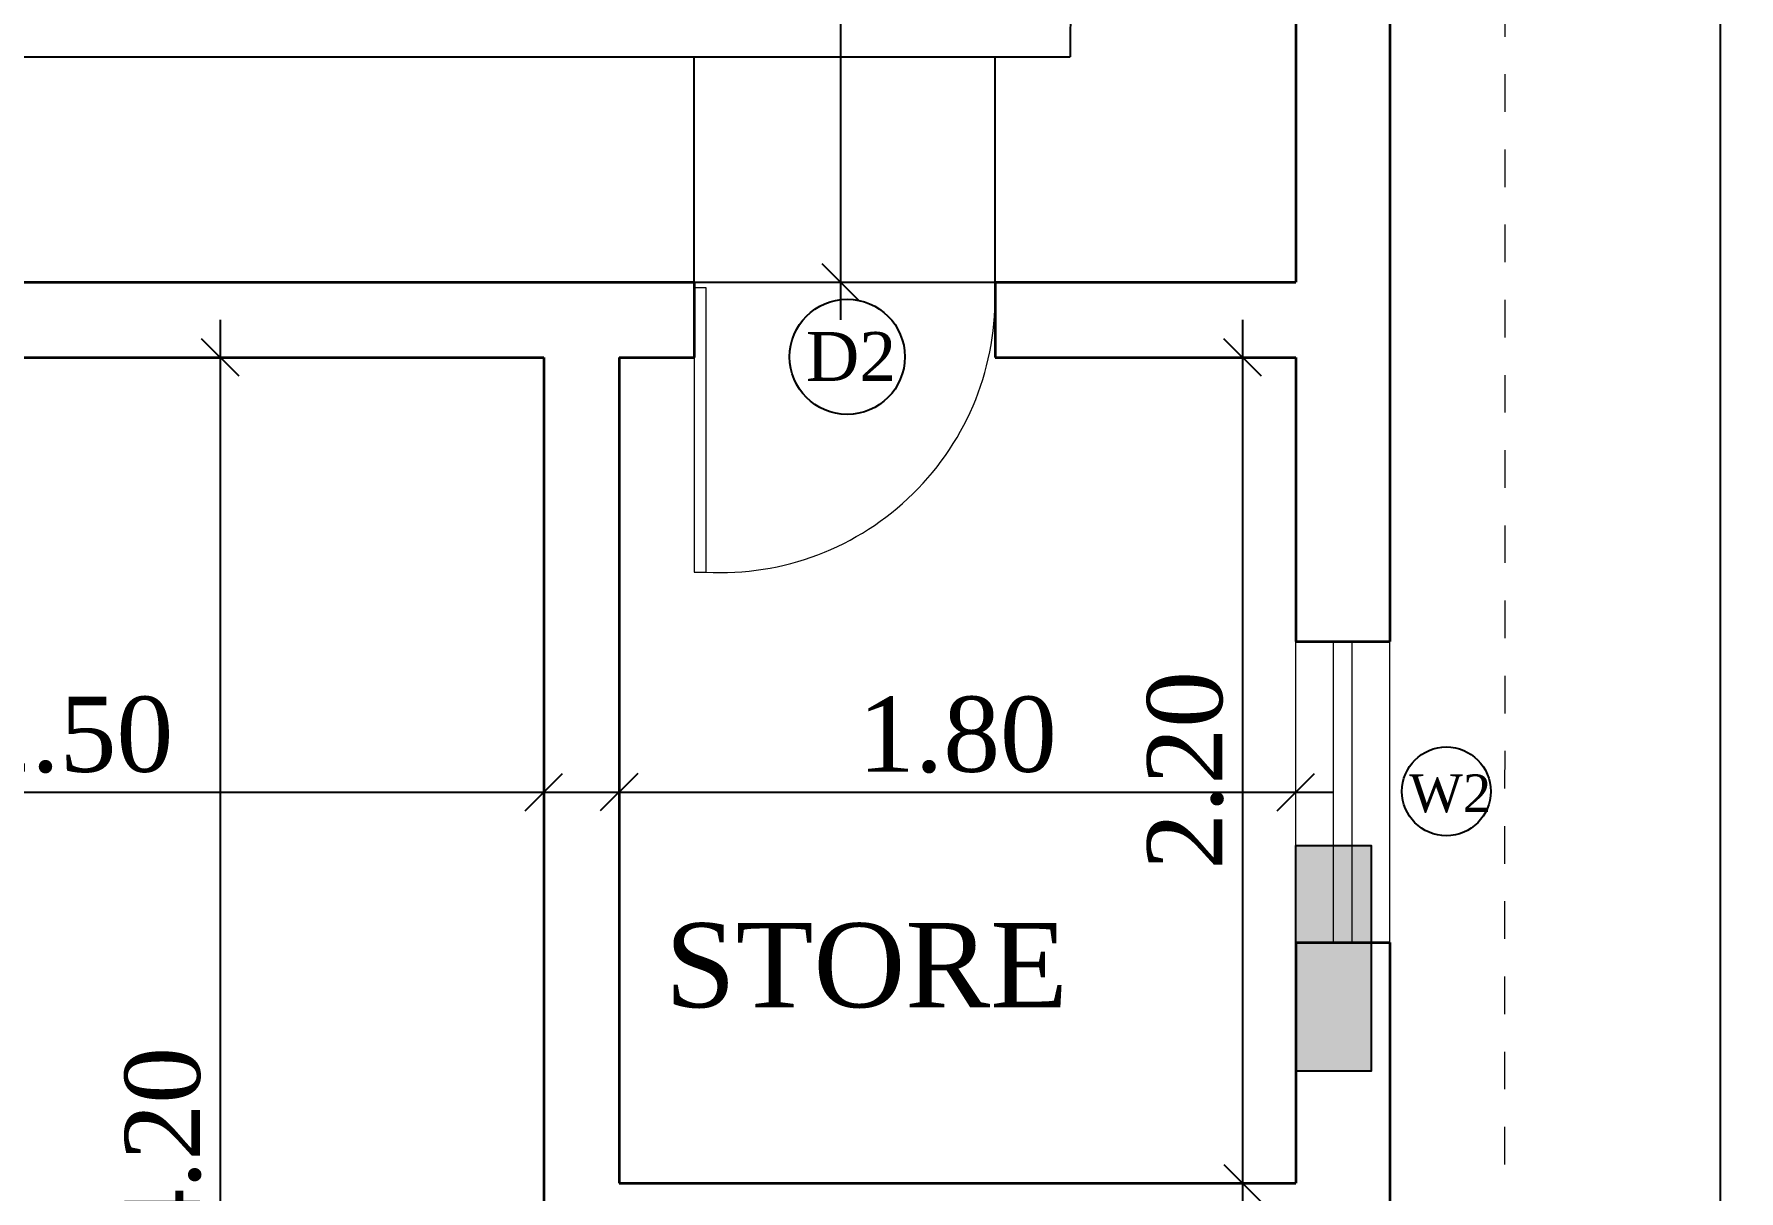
# Model space of a CAD drawing. Header units: metres. Extents: x 503482 to 1007323, y 2781056 to 5562345.
# Drawn here: x 503517.355 to 503521.89, y 2781139.756 to 2781142.833 of the extents above; entities that cross this region are included whole.
import ezdxf

# ---------------------------------------------------------------- set-up
doc = ezdxf.new("R2010")
doc.units = ezdxf.units.M
doc.header["$LTSCALE"] = 10
doc.header["$MEASUREMENT"] = 0
doc.header["$PDMODE"] = 3
doc.linetypes.add('HIDDEN', pattern=[0.375, 0.25, -0.125])
doc.layers.get('0').update_dxf_attribs({"linetype": 'CONTINUOUS'})
doc.layers.get('DEFPOINTS').update_dxf_attribs({"linetype": 'CONTINUOUS'})
for name, color, linetype, lineweight in [('01 wall', 4, 'CONTINUOUS', 35), ('01_WALLS', 7, 'CONTINUOUS', 25), ('S-TIE BEAM', 3, 'CONTINUOUS', 25), ('TEXT', 254, 'CONTINUOUS', 13), ('WALL', 7, 'CONTINUOUS', 30), ('WINDOW', 5, 'CONTINUOUS', 9)]:
    doc.layers.add(name, color=color, linetype=linetype, lineweight=lineweight)
for name, color, linetype in [('FUR', 31, 'CONTINUOUS'), ('S-COL', 6, 'CONTINUOUS'), ('S-COL HATCH', 161, 'CONTINUOUS')]:
    doc.layers.add(name, color=color, linetype=linetype)
doc.styles.add('AREAL', font='times.ttf')
doc.dimstyles.new('bdc-1-100-A', dxfattribs={"dimtxt": 0.2, "dimasz": 0.1, "dimexe": 0, "dimexo": 0, "dimgap": 0.05, "dimtad": 1, "dimzin": 7, "dimdsep": 46, "dimtxsty": 'AREAL', "dimblk": 'OBLIQUE', "dimcen": 0.001, "dimdle": 0.1, "dimse1": 1, "dimse2": 1, "dimclrd": 15, "dimclre": 8, "dimclrt": 3, "dimadec": 0, "dimazin": 0, "dimtfac": 1, "dimtix": 1, "dimtmove": 2, "dimatfit": 3, "dimldrblk": 'OBLIQUE', "dimfxl": 0.1, "dimtolj": 1, "dimtzin": 0, "dimlwe": 5, "dimarcsym": 0})

# ---------------------------------------------------------------- blocks, each defined once
blk = doc.blocks.new('A$Ca7303c29')
at = {"layer": 'S-COL HATCH', "ltscale": 0.04}
h = blk.add_hatch(color=161, dxfattribs=at)
h.dxf.hatch_style = 1
h.paths.add_polyline_path([(13.9, -5.6018), (14.1, -5.6018), (14.1, -6.2018), (13.9, -6.2018)])
at = {"layer": 'S-COL', "color": 6, "ltscale": 0.04}
blk.add_lwpolyline([(13.9, -5.6018), (14.1, -5.6018), (14.1, -6.2018), (13.9, -6.2018)], close=True, dxfattribs=at)
blk = doc.blocks.new('_Oblique')
at = {"color": 0, "linetype": 'ByBlock', "lineweight": -2}
blk.add_line((-0.5, -0.5), (0.5, 0.5), dxfattribs=at)
blk = doc.blocks.new('*D699')
at = {"layer": '01_WALLS', "color": 15, "linetype": 'Continuous', "lineweight": -2, "ltscale": 0.04, "transparency": 16777216}
blk.add_line((503516.1112, 2781143.9538), (503520.8112, 2781143.9538), dxfattribs=at)
at = {"layer": 'DEFPOINTS', "color": 0, "ltscale": 0.04, "transparency": 16777216}
for p in [(503520.7112, 2781143.9538), (503516.2112, 2781141.9296), (503520.7112, 2781141.8146)]:
    blk.add_point(p, dxfattribs=at)
at = {"layer": '01_WALLS', "color": 15, "lineweight": -2, "ltscale": 0.04, "transparency": 16777216, "xscale": 0.1, "yscale": 0.1, "zscale": 0.1, "rotation": 180}
blk.add_blockref('_Oblique', (503516.2112, 2781143.9538), dxfattribs=at)
at = {"layer": '01_WALLS', "color": 15, "lineweight": -2, "ltscale": 0.04, "transparency": 16777216, "xscale": 0.1, "yscale": 0.1, "zscale": 0.1}
blk.add_blockref('_Oblique', (503520.7112, 2781143.9538), dxfattribs=at)
at = {"layer": '01_WALLS', "color": 3, "lineweight": 5, "ltscale": 0.04, "transparency": 16777216, "insert": (503518.4097, 2781144.1622), "char_height": 0.2, "attachment_point": 5, "style": 'AREAL'}
blk.add_mtext('\\A1;4.50', dxfattribs=at)
blk = doc.blocks.new('*D707')
at = {"layer": '01_WALLS', "color": 15, "linetype": 'Continuous', "lineweight": -2, "ltscale": 0.04, "transparency": 16777216}
blk.add_line((503521.8396, 2781146.7265), (503521.8396, 2781126.1265), dxfattribs=at)
at = {"layer": 'DEFPOINTS', "color": 0, "ltscale": 0.04, "transparency": 16777216}
for p in [(503520.9612, 2781146.6265), (503520.9612, 2781126.2265), (503521.8396, 2781126.2265)]:
    blk.add_point(p, dxfattribs=at)
at = {"layer": '01_WALLS', "color": 15, "lineweight": -2, "ltscale": 0.04, "transparency": 16777216, "xscale": 0.1, "yscale": 0.1, "zscale": 0.1}
for p, rotation in [((503521.8396, 2781146.6265), 90), ((503521.8396, 2781126.2265), 270)]:
    blk.add_blockref('_Oblique', p, dxfattribs=dict(at, rotation=rotation))
at = {"layer": '01_WALLS', "color": 3, "lineweight": 5, "ltscale": 0.04, "transparency": 16777216, "insert": (503521.6876, 2781136.4265), "char_height": 0.2, "attachment_point": 5, "rotation": 90, "style": 'AREAL'}
blk.add_mtext('\\A1;20.40', dxfattribs=at)
blk = doc.blocks.new('*D712')
at = {"layer": '01_WALLS', "color": 15, "linetype": 'Continuous', "lineweight": -2, "ltscale": 0.04, "transparency": 16777216}
blk.add_line((503517.8506, 2781142.0731), (503517.8506, 2781137.6765), dxfattribs=at)
at = {"layer": 'DEFPOINTS', "color": 0, "ltscale": 0.04, "transparency": 16777216}
for p in [(503518.7112, 2781141.9731), (503517.8506, 2781137.7765), (503520.0452, 2781137.7765)]:
    blk.add_point(p, dxfattribs=at)
at = {"layer": '01_WALLS', "color": 15, "lineweight": -2, "ltscale": 0.04, "transparency": 16777216, "xscale": 0.1, "yscale": 0.1, "zscale": 0.1}
for p, rotation in [((503517.8506, 2781141.9731), 90), ((503517.8506, 2781137.7765), 270)]:
    blk.add_blockref('_Oblique', p, dxfattribs=dict(at, rotation=rotation))
at = {"layer": '01_WALLS', "color": 3, "lineweight": 5, "ltscale": 0.04, "transparency": 16777216, "insert": (503517.6985, 2781139.8748), "char_height": 0.2, "attachment_point": 5, "rotation": 90, "style": 'AREAL'}
blk.add_mtext('\\A1;4.20', dxfattribs=at)
blk = doc.blocks.new('*D718')
at = {"layer": '01_WALLS', "color": 15, "linetype": 'Continuous', "lineweight": -2, "ltscale": 0.04, "transparency": 16777216}
blk.add_line((503516.1112, 2781140.8168), (503518.8112, 2781140.8168), dxfattribs=at)
at = {"layer": 'DEFPOINTS', "color": 0, "ltscale": 0.04, "transparency": 16777216}
for p in [(503516.2112, 2781142.2731), (503518.7112, 2781142.2731), (503518.7112, 2781140.8168)]:
    blk.add_point(p, dxfattribs=at)
at = {"layer": '01_WALLS', "color": 15, "lineweight": -2, "ltscale": 0.04, "transparency": 16777216, "xscale": 0.1, "yscale": 0.1, "zscale": 0.1, "rotation": 180}
blk.add_blockref('_Oblique', (503516.2112, 2781140.8168), dxfattribs=at)
at = {"layer": '01_WALLS', "color": 15, "lineweight": -2, "ltscale": 0.04, "transparency": 16777216, "xscale": 0.1, "yscale": 0.1, "zscale": 0.1}
blk.add_blockref('_Oblique', (503518.7112, 2781140.8168), dxfattribs=at)
at = {"layer": '01_WALLS', "color": 3, "lineweight": 5, "ltscale": 0.04, "transparency": 16777216, "insert": (503517.4612, 2781140.9688), "char_height": 0.2, "attachment_point": 5, "style": 'AREAL'}
blk.add_mtext('\\A1;2.50', dxfattribs=at)
blk = doc.blocks.new('*D719')
at = {"layer": '01_WALLS', "color": 15, "linetype": 'Continuous', "lineweight": -2, "ltscale": 0.04, "transparency": 16777216}
blk.add_line((503520.5696, 2781142.0731), (503520.5696, 2781139.6765), dxfattribs=at)
at = {"layer": 'DEFPOINTS', "color": 0, "ltscale": 0.04, "transparency": 16777216}
for p in [(503519.8112, 2781141.9731), (503519.8112, 2781139.7765), (503520.5696, 2781139.7765)]:
    blk.add_point(p, dxfattribs=at)
at = {"layer": '01_WALLS', "color": 15, "lineweight": -2, "ltscale": 0.04, "transparency": 16777216, "xscale": 0.1, "yscale": 0.1, "zscale": 0.1}
for p, rotation in [((503520.5696, 2781141.9731), 90), ((503520.5696, 2781139.7765), 270)]:
    blk.add_blockref('_Oblique', p, dxfattribs=dict(at, rotation=rotation))
at = {"layer": '01_WALLS', "color": 3, "lineweight": 5, "ltscale": 0.04, "transparency": 16777216, "insert": (503520.4176, 2781140.8748), "char_height": 0.2, "attachment_point": 5, "rotation": 90, "style": 'AREAL'}
blk.add_mtext('\\A1;2.20', dxfattribs=at)
blk = doc.blocks.new('*D723')
at = {"layer": '01_WALLS', "color": 15, "linetype": 'Continuous', "lineweight": -2, "ltscale": 0.04, "transparency": 16777216}
blk.add_line((503519.5006, 2781142.0731), (503519.5006, 2781146.4765), dxfattribs=at)
at = {"layer": 'DEFPOINTS', "color": 0, "ltscale": 0.04, "transparency": 16777216}
for p in [(503518.7686, 2781146.3765), (503519.5006, 2781146.3765), (503519.1112, 2781142.1731)]:
    blk.add_point(p, dxfattribs=at)
at = {"layer": '01_WALLS', "color": 15, "lineweight": -2, "ltscale": 0.04, "transparency": 16777216, "xscale": 0.1, "yscale": 0.1, "zscale": 0.1}
for p, rotation in [((503519.5006, 2781146.3765), 90), ((503519.5006, 2781142.1731), 270)]:
    blk.add_blockref('_Oblique', p, dxfattribs=dict(at, rotation=rotation))
at = {"layer": '01_WALLS', "color": 3, "lineweight": 5, "ltscale": 0.04, "transparency": 16777216, "insert": (503519.3486, 2781144.2748), "char_height": 0.2, "attachment_point": 5, "rotation": 90, "style": 'AREAL'}
blk.add_mtext('\\A1;4.20', dxfattribs=at)
blk = doc.blocks.new('A$C155168EF')
at = {"layer": '01_WALLS', "color": 1, "linetype": 'Continuous', "lineweight": 0, "ltscale": 24}
blk.add_lwpolyline([(1.42, 34.08), (0, 34.08), (0, 0.04), (1.42, 0.04)], close=True, dxfattribs=at)
blk.add_arc((3.11, 32.91), 32.91, 267.0463, 2.0429, dxfattribs=at)
blk = doc.blocks.new('*D727')
at = {"layer": '01_WALLS', "color": 15, "linetype": 'Continuous', "lineweight": -2, "ltscale": 0.04, "transparency": 16777216}
blk.add_line((503518.8112, 2781140.8168), (503520.8112, 2781140.8168), dxfattribs=at)
at = {"layer": 'DEFPOINTS', "color": 0, "ltscale": 0.04, "transparency": 16777216}
for p in [(503520.7112, 2781140.8168), (503518.9112, 2781139.7765), (503520.7112, 2781139.7765)]:
    blk.add_point(p, dxfattribs=at)
at = {"layer": '01_WALLS', "color": 15, "lineweight": -2, "ltscale": 0.04, "transparency": 16777216, "xscale": 0.1, "yscale": 0.1, "zscale": 0.1, "rotation": 180}
blk.add_blockref('_Oblique', (503518.9112, 2781140.8168), dxfattribs=at)
at = {"layer": '01_WALLS', "color": 15, "lineweight": -2, "ltscale": 0.04, "transparency": 16777216, "xscale": 0.1, "yscale": 0.1, "zscale": 0.1}
blk.add_blockref('_Oblique', (503520.7112, 2781140.8168), dxfattribs=at)
at = {"layer": '01_WALLS', "color": 3, "lineweight": 5, "ltscale": 0.04, "transparency": 16777216, "insert": (503519.8112, 2781140.9688), "char_height": 0.2, "attachment_point": 5, "style": 'AREAL'}
blk.add_mtext('\\A1;1.80', dxfattribs=at)
blk = doc.blocks.new('UTUTYUT')
at = {"layer": '01_WALLS', "color": 3, "ltscale": 0.04}
blk.add_circle((503306.7034, 2781002.2285), 0.1181, dxfattribs=at)
at = {"layer": 'TEXT', "color": 6, "lineweight": 25, "style": 'AREAL'}
blk.add_text('W2', height=0.10007, dxfattribs=at).set_placement((503306.6043, 2781002.1736))
blk = doc.blocks.new('IUYIYUIY')
at = {"layer": '01_WALLS', "color": 241, "ltscale": 0.04}
blk.add_circle((503305.1098, 2781003.3844), 0.1533, dxfattribs=at)
at = {"layer": 'TEXT', "color": 63, "lineweight": 25, "style": 'AREAL'}
blk.add_text('D2', height=0.12991, dxfattribs=at).set_placement((503305.0002, 2781003.3206))

msp = doc.modelspace()

# ---------------------------------------------------------------- linework, layer by layer
at = {"layer": '01 wall'}
for p, q in [((503520.9612, 2781146.6265), (503520.9612, 2781141.2173)), ((503520.7112, 2781146.3765), (503520.7112, 2781142.1731)), ((503516.2112, 2781142.1731), (503519.1112, 2781142.1731)), ((503519.1112, 2781142.1731), (503519.1112, 2781141.9731)), ((503519.9112, 2781142.1731), (503520.7112, 2781142.1731)), ((503519.9112, 2781142.1731), (503519.9112, 2781141.9731)), ((503516.2112, 2781141.9731), (503518.7112, 2781141.9731)), ((503518.7112, 2781141.9731), (503518.7112, 2781138.9765)), ((503518.9112, 2781141.9731), (503519.1112, 2781141.9731)), ((503518.9112, 2781141.9731), (503518.9112, 2781139.7765)), ((503519.9112, 2781141.9731), (503520.7112, 2781141.9731)), ((503520.7112, 2781141.9731), (503520.7112, 2781141.2173)), ((503520.7112, 2781141.2173), (503520.9612, 2781141.2173)), ((503520.7112, 2781140.4173), (503520.7112, 2781139.7765)), ((503520.7112, 2781140.4173), (503520.9612, 2781140.4173)), ((503520.9612, 2781140.4173), (503520.9612, 2781139.0765)), ((503518.9112, 2781139.7765), (503520.7112, 2781139.7765))]:
    msp.add_line(p, q, dxfattribs=at)
at = {"layer": '01_WALLS', "color": 2, "linetype": 'HIDDEN', "lineweight": 0, "ltscale": 0.04}
msp.add_lwpolyline([(503506.36, 2781128.8265), (503506.36, 2781143.7265), (503512.76, 2781143.7265), (503512.76, 2781141.2081), (503515.6587, 2781141.2081), (503515.6661, 2781146.9265), (503521.2686, 2781146.9265), (503521.2612, 2781124.5265), (503514.26, 2781124.5265), (503514.26, 2781126.9264), (503506.36, 2781126.9264)], close=True, dxfattribs=at)
at = {"layer": 'FUR'}
for p, q in [((503520.1186, 2781145.7765), (503520.1112, 2781142.7731)), ((503516.2112, 2781142.7731), (503520.1112, 2781142.7731)), ((503519.1112, 2781142.1731), (503519.1112, 2781142.7731)), ((503519.9112, 2781142.1731), (503519.9112, 2781142.7731)), ((503519.1112, 2781142.1731), (503519.9112, 2781142.1731))]:
    msp.add_line(p, q, dxfattribs=at)
at = {"layer": 'WINDOW'}
for p, q in [((503520.7112, 2781140.4173), (503520.7112, 2781141.2173)), ((503520.8112, 2781140.4173), (503520.8112, 2781141.2173)), ((503520.8612, 2781140.4173), (503520.8612, 2781141.2173)), ((503520.9612, 2781140.4173), (503520.9612, 2781141.2173))]:
    msp.add_line(p, q, dxfattribs=at)

# ---------------------------------------------------------------- block references
at = {"layer": '01_WALLS', "color": 3}
for name in ['UTUTYUT', 'IUYIYUIY']:
    msp.add_blockref(name, (214.4082, 138.5904), dxfattribs=at)
at = {"layer": 'S-TIE BEAM', "ltscale": 0.04}
msp.add_blockref('A$Ca7303c29', (503506.8112, 2781146.2765), dxfattribs=at)
at = {"layer": 'WALL', "color": 4, "ltscale": 20, "xscale": 0.02222218792340378, "yscale": 0.02222218792340378, "zscale": 0.02222218792340378, "rotation": 0.002479375553250244}
msp.add_blockref('A$C155168EF', (503519.1112, 2781141.4008), dxfattribs=at)

# ---------------------------------------------------------------- texts
at = {"layer": 'TEXT', "color": 1, "lineweight": 25, "style": 'AREAL'}
msp.add_text('STORE', height=0.224, dxfattribs=at).set_placement((503519.0334, 2781140.2447))

# ---------------------------------------------------------------- dimensions: what is measured, and where the dimension line sits
at = {"layer": '01_WALLS', "lineweight": 5, "ltscale": 0.04}
for base, p1, p2, picture, middle in [((503521.8396, 2781126.2265), (503520.9612, 2781146.6265), (503520.9612, 2781126.2265), '*D707', (503521.6876, 2781136.4265)), ((503519.5006, 2781146.3765), (503519.1112, 2781142.1731), (503518.7686, 2781146.3765), '*D723', (503519.3486, 2781144.2748)), ((503517.8506, 2781137.7765), (503518.7112, 2781141.9731), (503520.0452, 2781137.7765), '*D712', (503517.6985, 2781139.8748)), ((503520.5696, 2781139.7765), (503519.8112, 2781141.9731), (503519.8112, 2781139.7765), '*D719', (503520.4176, 2781140.8748))]:
    dim = msp.add_linear_dim(base=base, p1=p1, p2=p2, angle=90, dimstyle='bdc-1-100-A', override={"dimfxl": 0.125, "dimfxlon": 1, "dimarcsym": 1}, dxfattribs=at)
    dim.commit()
    dim.dimension.update_dxf_attribs({"geometry": picture, "text_midpoint": middle})
dim = msp.add_linear_dim(base=(503520.7112, 2781143.9538), p1=(503516.2112, 2781141.9296), p2=(503520.7112, 2781141.8146), dimstyle='bdc-1-100-A', override={"dimfxl": 0.125, "dimfxlon": 1, "dimarcsym": 1}, dxfattribs=at)
dim.commit()
dim.dimension.update_dxf_attribs({"geometry": '*D699', "text_midpoint": (503518.4097, 2781144.1622), "dimtype": 160})
for base, p1, p2, picture, middle in [((503518.7112, 2781140.8168), (503516.2112, 2781142.2731), (503518.7112, 2781142.2731), '*D718', (503517.4612, 2781140.9688)), ((503520.7112, 2781140.8168), (503518.9112, 2781139.7765), (503520.7112, 2781139.7765), '*D727', (503519.8112, 2781140.9688))]:
    dim = msp.add_linear_dim(base=base, p1=p1, p2=p2, dimstyle='bdc-1-100-A', override={"dimfxl": 0.125, "dimfxlon": 1, "dimarcsym": 1}, dxfattribs=at)
    dim.commit()
    dim.dimension.update_dxf_attribs({"geometry": picture, "text_midpoint": middle})

doc.saveas('drawing.dxf')
